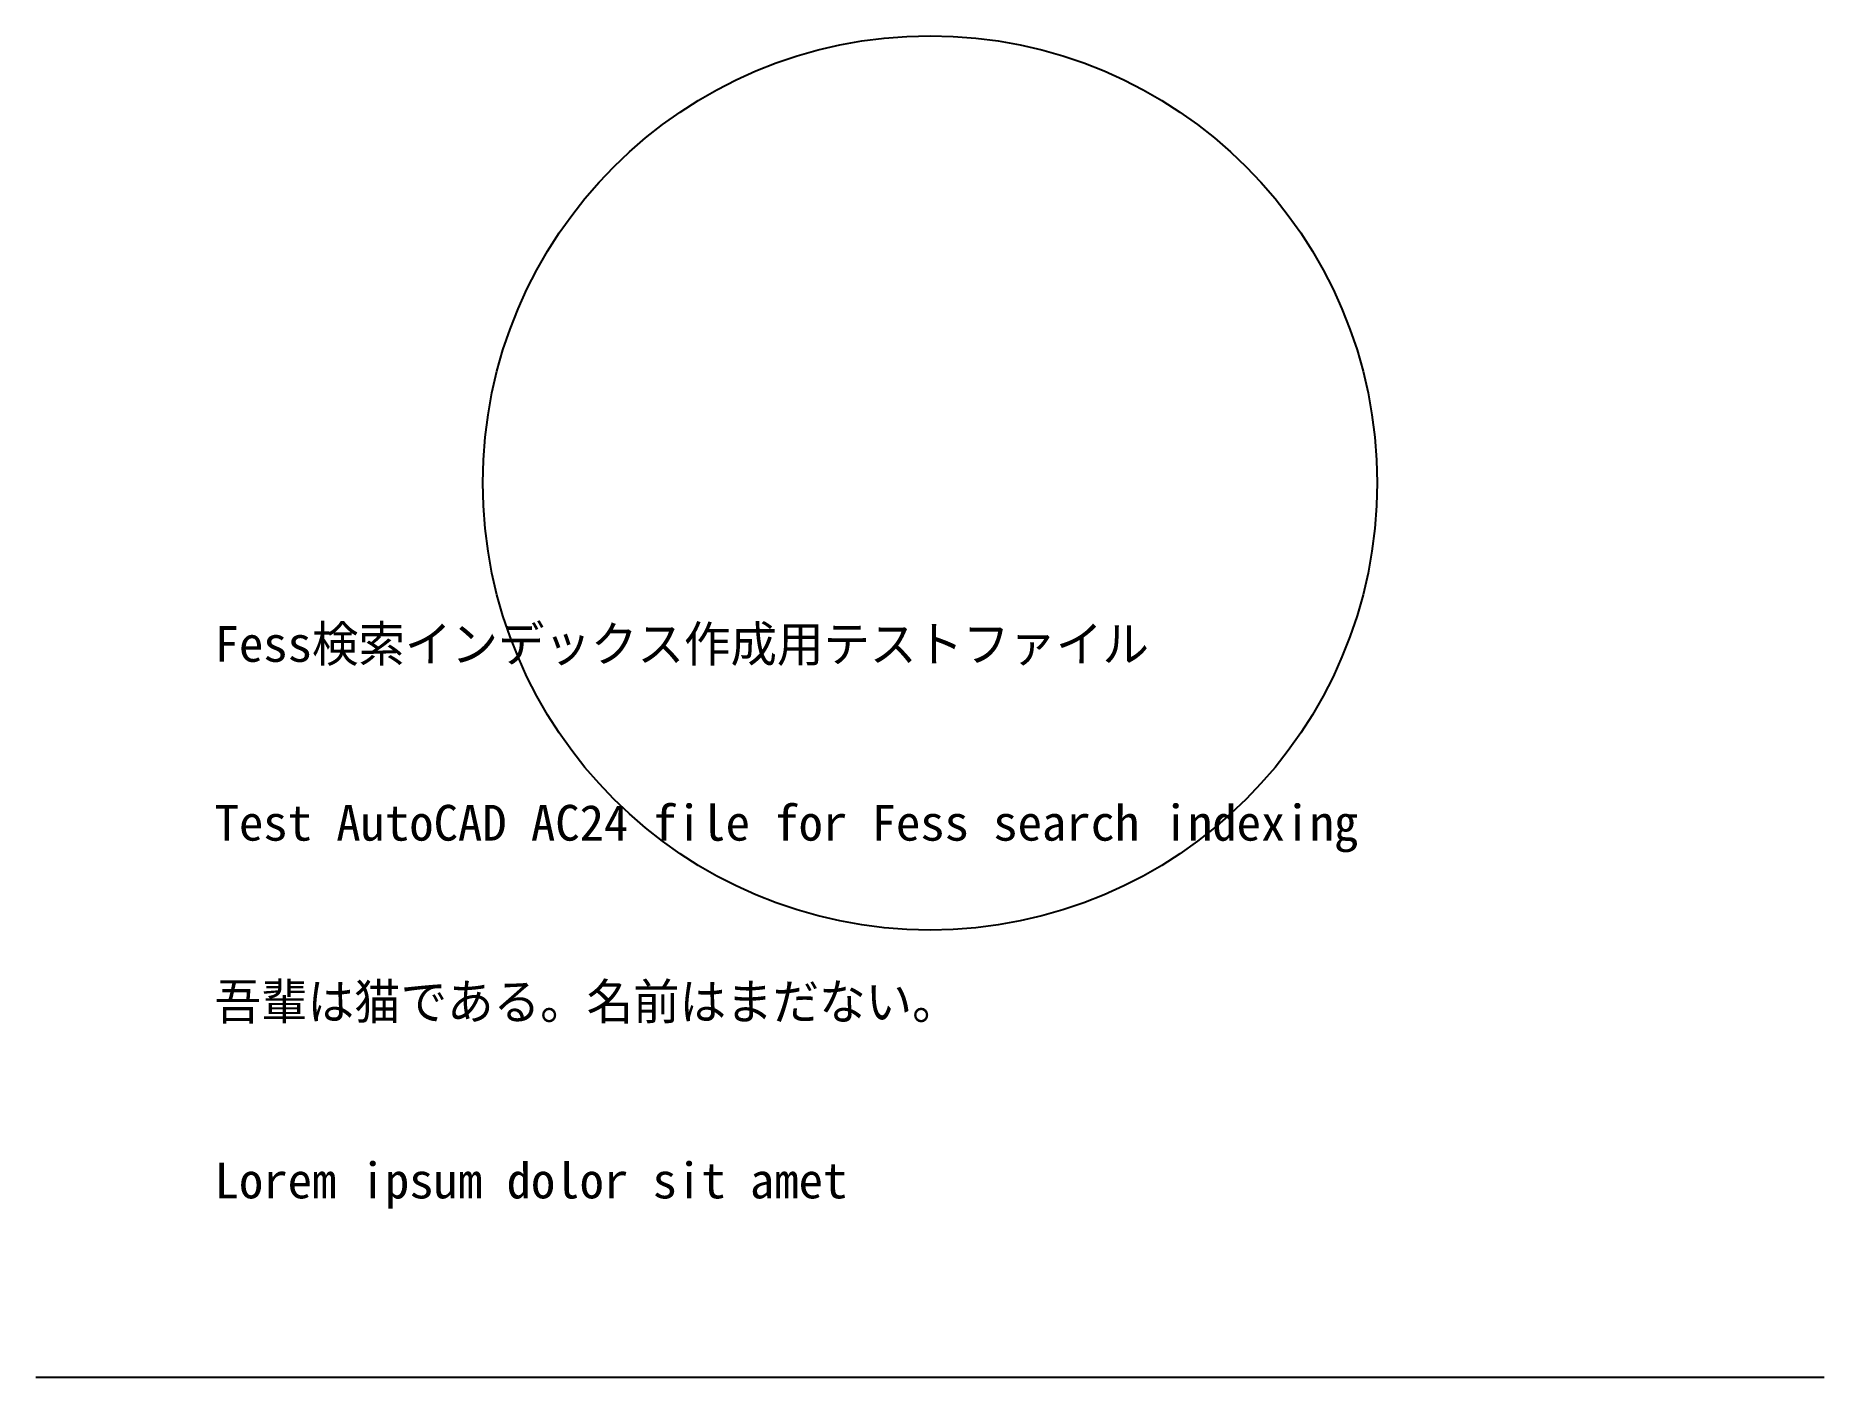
# Model space of a CAD drawing. Extents: x 0 to 10, y 0 to 7.5.
import ezdxf

# ---------------------------------------------------------------- set-up
doc = ezdxf.new("R2010")
doc.units = 0

msp = doc.modelspace()

# ---------------------------------------------------------------- linework, layer by layer
msp.add_line((0, 0), (10, 0))
msp.add_circle((5, 5), 2.5)

# ---------------------------------------------------------------- texts
for s, p in [('Fess検索インデックス作成用テストファイル', (1, 4)), ('Test AutoCAD AC24 file for Fess search indexing', (1, 3)), ('吾輩は猫である。名前はまだない。', (1, 2)), ('Lorem ipsum dolor sit amet', (1, 1))]:
    msp.add_text(s, height=0.2).set_placement(p)

doc.saveas('drawing.dxf')
